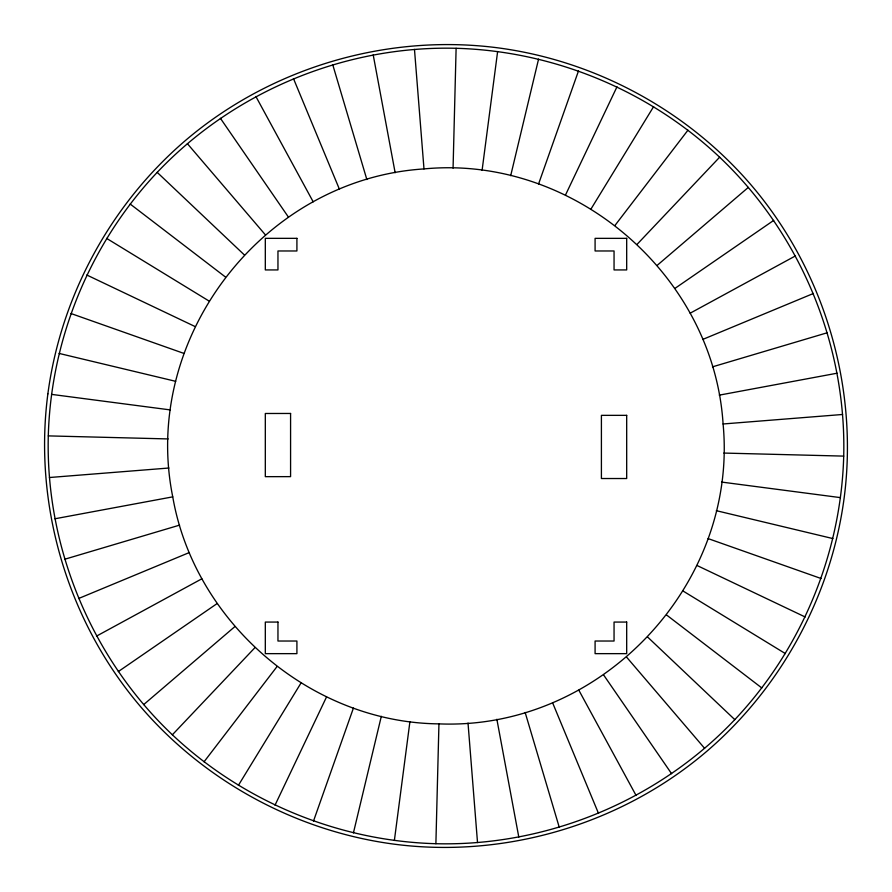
<?xml version="1.0" encoding="UTF-8"?>
<svg xmlns="http://www.w3.org/2000/svg" width="892" height="892" viewBox="0 0 892 892"><rect width="100%" height="100%" fill="white"/><g stroke="black" fill="none" stroke-linecap="round" stroke-linejoin="round"><path stroke-width="1.34" d="M435.887 843.709C547.209 846.541 658.207 800.492 734.796 719.632C801.618 648.807 841.044 553.453 843.709 456.113C846.541 344.791 800.492 233.782 719.632 157.215C648.818 90.382 553.453 50.944 456.113 48.291C344.791 45.447 233.793 91.508 157.204 172.368C90.371 243.181 50.944 338.547 48.291 435.887C45.447 547.22 91.508 658.218 172.368 734.785C243.181 801.629 338.547 841.056 435.887 843.709L438.942 723.869C600.171 730.526 738.42 584.628 723.089 423.979C713.656 274.502 573.11 154.517 423.99 168.922C262.939 179.147 140.702 338.704 172.747 496.855C194.467 622.504 311.107 722.665 438.942 723.869M453.069 168.131L456.113 48.291M394.375 840.476L409.93 721.606M482.081 170.394L497.625 51.524M353.422 832.916L381.319 716.321M510.692 175.679L538.578 59.084M313.482 821.119L353.422 708.081M538.59 183.919L578.507 70.881M275.004 805.208L326.528 696.964M565.483 195.036L616.996 86.792M238.387 785.361L300.95 683.105M591.062 208.895L653.613 106.639M204.045 761.813L276.966 666.647M615.045 225.353L687.944 130.187M172.368 734.785L254.822 647.77M637.189 244.23L719.632 157.215M143.679 704.602L234.786 626.675M657.226 265.325L748.321 187.398M118.301 671.587L217.057 603.605M674.954 288.395L773.698 220.402M96.526 636.107L201.837 578.808M690.174 313.192L795.474 255.892M78.552 598.532L189.294 552.561M702.729 339.439L813.448 293.468M64.648 559.273L179.56 525.143M712.452 366.857L827.352 332.727M54.88 518.787L172.747 496.855M719.264 395.145L837.12 373.202M723.089 423.979L842.583 414.479M49.417 477.521L168.922 468.021M48.291 435.887L168.142 438.931M723.869 453.069L843.709 456.113M51.535 394.375L170.405 409.93M721.617 482.07L840.465 497.625M59.084 353.422L175.679 381.319M716.332 510.681L832.916 538.578M70.869 313.482L183.919 353.41M708.092 538.59L821.108 578.518M86.792 275.004L195.036 326.528M696.975 565.472L805.208 616.996M106.627 238.387L208.906 300.95M683.116 591.05L785.373 653.602M130.199 204.056L225.364 276.955M666.647 615.045L761.801 687.944M157.204 172.368L244.241 254.822M647.77 637.178L734.796 719.632M187.398 143.679L265.325 234.774M626.686 657.226L704.602 748.321M220.413 118.301L288.395 217.046M603.616 674.954L671.587 773.698M255.904 96.514L313.192 201.826M578.819 690.174L636.096 795.486M293.468 78.563L339.439 189.282M552.572 702.718L598.521 813.437M332.716 64.637L366.857 179.548M525.154 712.452L559.284 827.363M373.202 54.869L395.145 172.736M496.866 719.264L518.809 837.12M414.479 49.417L423.99 168.922M468.021 723.077L477.521 842.583M47.867 393.896C33.26 505.34 67.803 621.601 140.869 706.999C204.904 781.559 296.467 831.199 393.896 844.133C505.34 858.74 621.601 824.186 707.01 751.12C781.559 687.096 831.188 595.533 844.122 498.104C858.751 386.671 824.208 270.387 751.12 185.001C687.108 110.418 595.522 60.801 498.104 47.867C386.66 33.272 270.387 67.803 184.99 140.88C110.43 204.904 60.801 296.467 47.867 393.896M296.913 238.342L265.314 238.342L265.314 269.93L277.958 269.93L277.958 250.975L296.913 250.975L296.913 238.342M626.686 238.354L595.087 238.354L595.087 250.975L614.053 250.975L614.053 269.93L626.686 269.93L626.686 238.354M290.58 413.464L265.314 413.487L265.314 476.663L290.58 476.64L290.58 413.464M626.686 415.349L601.409 415.349L601.409 478.525L626.686 478.525L626.686 415.349M277.958 622.07L265.314 622.07L265.314 653.646L296.913 653.646L296.913 641.025L277.958 641.025L277.958 622.07M626.686 622.07L614.053 622.07L614.053 641.025L595.087 641.025L595.087 653.646L626.686 653.646L626.686 622.07"/></g></svg>
